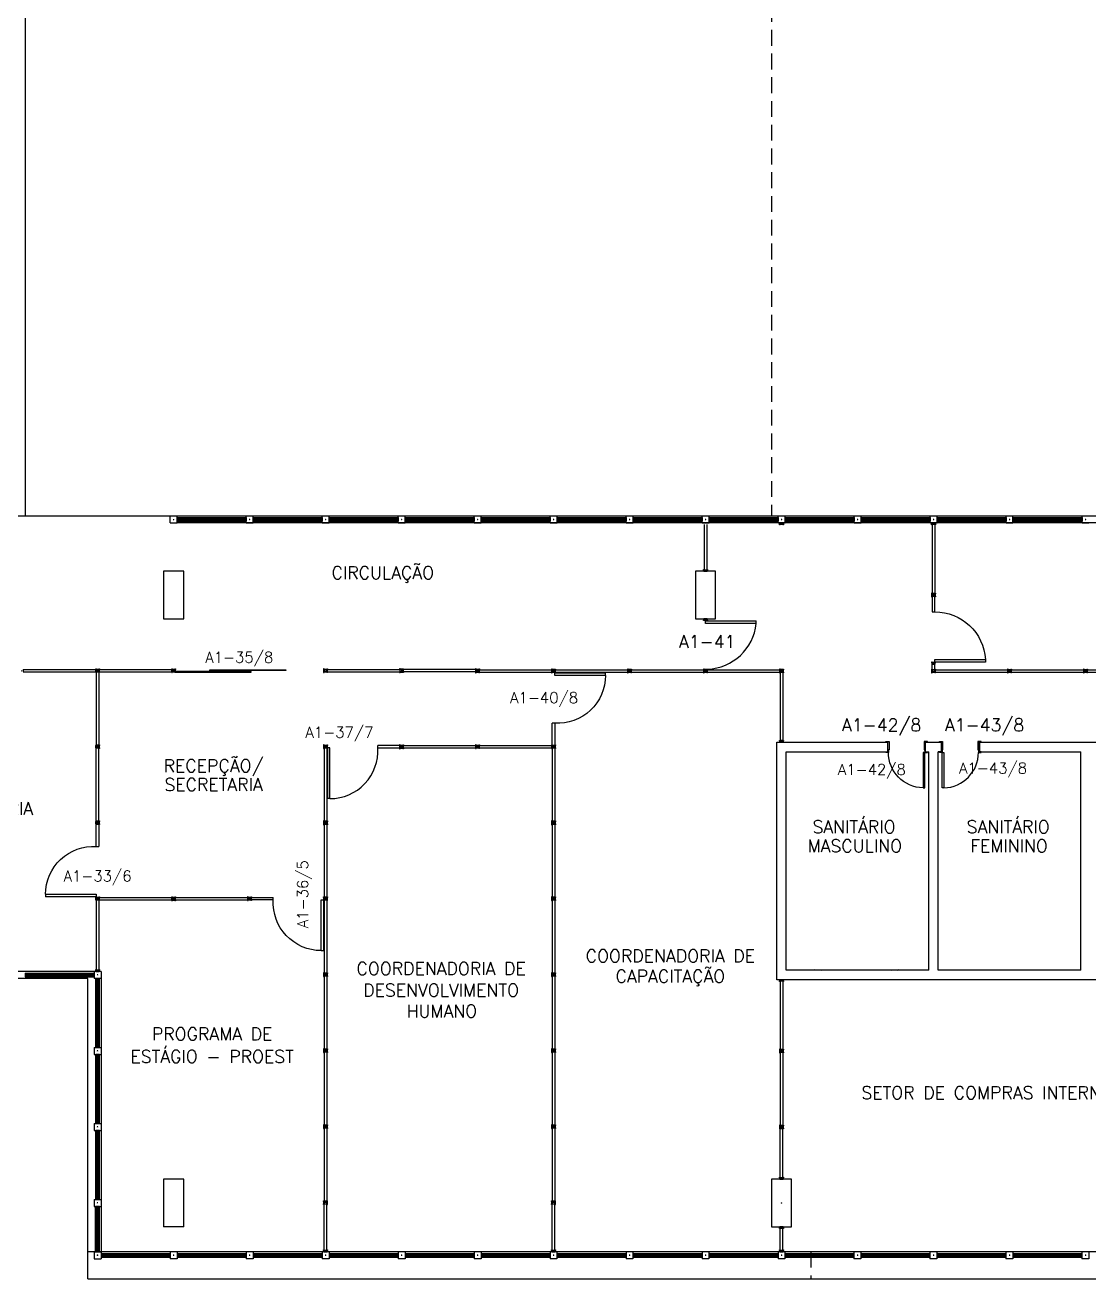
# Model space of a CAD drawing. Extents: x 297.6 to 386.7, y 146.5 to 187.4.
# Drawn here: x 336.1 to 352.9, y 146.48 to 166.28 of the extents above; entities that cross this region are included whole.
import ezdxf
from ezdxf.enums import TextEntityAlignment as Align

# ---------------------------------------------------------------- set-up
doc = ezdxf.new("R2010")
doc.units = 0
doc.header["$MEASUREMENT"] = 0
doc.linetypes.add('HIDDEN', pattern=[0.375, 0.25, -0.125])
doc.layers.get('0').update_dxf_attribs({"linetype": 'CONTINUOUS'})
for name, color, linetype in [('1', 1, 'CONTINUOUS'), ('ALV', 2, 'CONTINUOUS'), ('DIV', 2, 'CONTINUOUS'), ('DIV2', 1, 'CONTINUOUS'), ('ESPECIFICAÇÕES', 2, 'CONTINUOUS'), ('ESQ', 1, 'CONTINUOUS'), ('PEÇAS', 1, 'CONTINUOUS'), ('PILAR', 3, 'CONTINUOUS'), ('PISO', 1, 'CONTINUOUS'), ('PORTA', 2, 'CONTINUOUS'), ('TEXTO', 2, 'CONTINUOUS'), ('TEXTO-ENDEREÇO', 2, 'CONTINUOUS')]:
    doc.layers.add(name, color=color, linetype=linetype)
doc.styles.add('UNB-100', font='simplex.shx', dxfattribs={"height": 0.2})
doc.styles.add('UNB-100-1', font='simplex.shx', dxfattribs={"height": 0.2})

# ---------------------------------------------------------------- blocks, each defined once
blk = doc.blocks.new('DIVALV')
for p, q in [((-0.004, 0), (0.004, 0)), ((0, 0.004), (0, -0.004)), ((0.025, 0.02), (0.03, 0.02)), ((0.025, 0.02), (0.025, -0.02)), ((0.025, 0.02), (0.115, 0.02)), ((0.11, 0.02), (1.1, 0.02)), ((1.1, 0.02), (1.1, -0.02)), ((1.129, 0), (1.121, 0)), ((1.125, 0.004), (1.125, -0.004)), ((0.025, -0.02), (0.03, -0.02)), ((0.025, -0.02), (0.115, -0.02)), ((0.11, -0.02), (1.1, -0.02))]:
    blk.add_line(p, q)
blk = doc.blocks.new('IMONT')
for p, q in [((0, 0.025), (0.02, 0.025)), ((0, 0.025), (0, -0.025)), ((0.02, 0.02), (0.005, 0.02)), ((0.005, 0.02), (0.005, -0.02)), ((0.02, 0.03), (0.02, 0.025)), ((0.02, 0.03), (0.03, 0.03)), ((0.02, -0.02), (0.02, 0.02)), ((0.025, 0.02), (0.025, -0.02)), ((0.025, 0.02), (0.03, 0.02)), ((0.03, 0.03), (0.03, 0.02)), ((0.02, -0.025), (0, -0.025)), ((0.005, -0.02), (0.02, -0.02)), ((0.02, -0.03), (0.02, -0.025)), ((0.03, -0.03), (0.02, -0.03)), ((0.025, -0.02), (0.03, -0.02)), ((0.03, -0.02), (0.03, -0.03))]:
    blk.add_line(p, q)
blk = doc.blocks.new('DIVPILAB')
for p, q in [((-0.004, 1.2), (0.004, 1.2)), ((0, 1.204), (0, 1.196)), ((-0.02, 0.4), (-0.02, 1.175)), ((-0.02, 1.175), (0.02, 1.175)), ((0.02, 0.4), (0.02, 1.175)), ((-0.02, 0.4), (-0.02, 0.405)), ((-0.02, 0.4), (0.02, 0.4)), ((0.02, 0.4), (0.02, 0.405)), ((-0.004, 0), (0.004, 0)), ((0, -0.004), (0, 0.004))]:
    blk.add_line(p, q)
blk = doc.blocks.new('MONT')
for p, q in [((-0.03, 0.03), (-0.03, 0.02)), ((-0.02, 0.03), (-0.03, 0.03)), ((-0.03, 0.02), (-0.025, 0.02)), ((-0.025, -0.02), (-0.025, 0.02)), ((-0.02, 0.025), (-0.02, 0.03)), ((-0.02, 0.025), (0.02, 0.025)), ((0.02, 0.02), (-0.02, 0.02)), ((-0.02, 0.02), (-0.02, -0.02)), ((-0.004, 0), (0.004, 0)), ((0, 0.004), (0, -0.004)), ((0.02, 0.03), (0.02, 0.025)), ((0.02, 0.03), (0.03, 0.03)), ((0.02, -0.02), (0.02, 0.02)), ((0.025, 0.02), (0.025, -0.02)), ((0.025, 0.02), (0.03, 0.02)), ((0.03, 0.03), (0.03, 0.02)), ((-0.025, -0.02), (-0.03, -0.02)), ((-0.03, -0.02), (-0.03, -0.03)), ((-0.03, -0.03), (-0.02, -0.03)), ((-0.02, -0.02), (0.02, -0.02)), ((0.02, -0.025), (-0.02, -0.025)), ((-0.02, -0.03), (-0.02, -0.025)), ((0.02, -0.03), (0.02, -0.025)), ((0.03, -0.03), (0.02, -0.03)), ((0.025, -0.02), (0.03, -0.02)), ((0.03, -0.02), (0.03, -0.03))]:
    blk.add_line(p, q)
blk = doc.blocks.new('DIVI12')
for p, q in [((-0.004, 0), (0.004, 0)), ((0, 0.004), (0, -0.004)), ((0.025, 0.02), (0.025, -0.02)), ((0.025, 0.02), (1.175, 0.02)), ((1.175, 0.02), (1.175, -0.02)), ((1.204, 0), (1.196, 0)), ((1.2, 0.004), (1.2, -0.004)), ((0.025, -0.02), (1.175, -0.02))]:
    blk.add_line(p, q)
blk = doc.blocks.new('PRTD6')
at = {"linetype": 'Continuous'}
for p, q in [((-0.04, 0.571), (-0.01, 0.571)), ((-0.626, 0), (-0.596, 0)), ((0, 0), (0.03, 0)), ((-0.626, -0.15), (-0.596, -0.15)), ((0, -0.15), (0.03, -0.15))]:
    blk.add_line(p, q, dxfattribs=at)
for p, q in [((-0.04, 0.01), (-0.04, 0.571)), ((-0.01, 0.571), (-0.01, 0.01)), ((-0.626, 0.01), (-0.626, 0)), ((-0.586, 0.01), (-0.626, 0.01)), ((-0.596, 0), (-0.596, -0.15)), ((-0.586, -0.03), (-0.586, 0.01)), ((-0.01, 0.01), (-0.04, 0.01)), ((-0.01, 0.01), (0.03, 0.01)), ((-0.01, -0.03), (-0.01, 0.01)), ((0, 0), (0, -0.15)), ((0.03, 0.01), (0.03, 0)), ((-0.626, -0.15), (-0.626, -0.16)), ((-0.626, -0.16), (-0.576, -0.16)), ((-0.576, -0.03), (-0.586, -0.03)), ((-0.576, -0.16), (-0.576, -0.03)), ((-0.02, -0.03), (-0.01, -0.03)), ((-0.02, -0.16), (-0.02, -0.03)), ((0.03, -0.16), (-0.02, -0.16)), ((0.03, -0.15), (0.03, -0.16))]:
    blk.add_line(p, q)
blk.add_arc((-0.025, 0.01), 0.561, 91.5322, 180, dxfattribs=at)
blk = doc.blocks.new('PDDIV12')
at = {"color": 2}
for p, q in [((-0.07, 0.82), (-0.07, 0.02)), ((-0.03, 0.02), (-0.03, 0.82)), ((-0.825, 0.02), (-1.175, 0.02)), ((-0.825, 0.02), (-0.825, -0.02)), ((-0.07, 0.02), (-0.03, 0.02)), ((-0.01, 0), (0.01, 0)), ((0, -0.01), (0, 0.01)), ((-1.175, -0.02), (-0.825, -0.02))]:
    blk.add_line(p, q, dxfattribs=at)
for p, q in [((-0.07, 0.82), (-0.03, 0.82)), ((-1.2, 0), (-1.21, 0)), ((-1.2, 0.01), (-1.2, -0.01)), ((-1.19, 0), (-1.2, 0)), ((-1.175, 0.02), (-1.175, -0.02))]:
    blk.add_line(p, q)
at = {"color": 1}
blk.add_arc((-0.071, 0.065), 0.755, 89.8981, 183.4171, dxfattribs=at)
blk = doc.blocks.new('PEESQ')
at = {"linetype": 'Continuous'}
for p, q in [((-0.02, 1.12), (0.02, 1.12)), ((-0.02, 0.88), (-0.02, 1.12)), ((0.02, 1.12), (0.02, 0.88)), ((0.02, 0.88), (-0.02, 0.88)), ((-0.82, 0.125), (-0.82, 0.085)), ((-0.02, 0.125), (-0.82, 0.125)), ((-0.82, 0.085), (-0.02, 0.085)), ((-0.02, 0.085), (-0.02, 0.125)), ((-0.01, 0.055), (0.01, 0.055)), ((0, 0.045), (0, 0.065))]:
    blk.add_line(p, q, dxfattribs=at)
blk.add_arc((-0.021, 0.08), 0.8, 89.9093, 176.7755, dxfattribs=at)
at = {"linetype": 'Continuous', "rotation": 90}
blk.add_blockref('IMONT', (0, 0.055), dxfattribs=at)
blk = doc.blocks.new('PDESQ')
at = {"linetype": 'Continuous', "xscale": -1}
blk.add_blockref('PEESQ', (0, 0), dxfattribs=at)

msp = doc.modelspace()

# ---------------------------------------------------------------- linework, layer by layer
at = {"layer": '1', "linetype": 'HIDDEN'}
for p, q in [((347.88, 174.076), (347.88, 158.526)), ((348.505, 146.905), (348.505, 146.476))]:
    msp.add_line(p, q, dxfattribs=at)
at = {"layer": 'ALV', "linetype": 'Continuous'}
for p, q in [((347.965, 151.201), (347.965, 154.951)), ((347.965, 154.951), (349.715, 154.951)), ((349.715, 154.951), (349.715, 154.801)), ((350.315, 154.951), (350.565, 154.951)), ((350.315, 154.801), (350.315, 154.951)), ((350.565, 154.801), (350.565, 154.951)), ((351.165, 154.951), (354.515, 154.951)), ((351.165, 154.951), (351.165, 154.801)), ((348.115, 151.351), (348.115, 154.801)), ((348.115, 154.801), (349.715, 154.801)), ((350.315, 154.801), (350.365, 154.801)), ((350.365, 151.351), (350.365, 154.801)), ((350.565, 154.801), (350.515, 154.801)), ((350.515, 151.351), (350.515, 154.801)), ((351.165, 154.801), (352.765, 154.801)), ((352.765, 151.351), (352.765, 154.801)), ((350.365, 151.351), (348.115, 151.351)), ((352.765, 151.351), (350.515, 151.351)), ((355.315, 151.201), (347.965, 151.201))]:
    msp.add_line(p, q, dxfattribs=at)
at = {"layer": 'DIV'}
for p, q in [((348.045, 158.416), (348.037, 158.416)), ((348.041, 158.42), (348.041, 158.412)), ((346.821, 158.391), (346.821, 157.676)), ((346.861, 158.391), (346.861, 157.676)), ((348.061, 158.391), (348.021, 158.391)), ((350.421, 158.391), (350.42, 157.301)), ((350.461, 158.391), (350.46, 157.301)), ((350.46, 157.301), (350.42, 157.301)), ((350.46, 157.301), (350.42, 157.301)), ((350.46, 157.251), (350.42, 157.251)), ((350.444, 157.276), (350.436, 157.276)), ((350.444, 157.276), (350.436, 157.276)), ((350.44, 157.272), (350.44, 157.28)), ((350.44, 157.28), (350.44, 157.272)), ((346.81, 156.896), (346.83, 156.896)), ((346.82, 156.886), (346.82, 156.906)), ((346.84, 156.826), (346.84, 156.866)), ((346.84, 156.866), (347.64, 156.866)), ((347.64, 156.826), (346.84, 156.826)), ((347.64, 156.826), (347.64, 156.866)), ((337.26, 156.101), (337.22, 156.101)), ((337.26, 156.101), (337.22, 156.101)), ((338.46, 156.101), (338.42, 156.101)), ((338.46, 156.101), (338.42, 156.101)), ((340.86, 156.101), (340.82, 156.101)), ((342.06, 156.101), (342.02, 156.101)), ((343.26, 156.101), (343.22, 156.101)), ((343.244, 156.076), (343.236, 156.076)), ((343.24, 156.072), (343.24, 156.08)), ((344.46, 156.101), (344.42, 156.101)), ((344.46, 156.101), (344.42, 156.101)), ((344.444, 156.076), (344.436, 156.076)), ((344.44, 156.072), (344.44, 156.08)), ((345.66, 156.101), (345.62, 156.101)), ((345.66, 156.101), (345.62, 156.101)), ((345.644, 156.076), (345.636, 156.076)), ((345.64, 156.072), (345.64, 156.08)), ((346.86, 156.101), (346.82, 156.101)), ((346.86, 156.101), (346.82, 156.101)), ((346.844, 156.076), (346.836, 156.076)), ((346.84, 156.072), (346.84, 156.08)), ((348.06, 156.101), (348.02, 156.101)), ((348.044, 156.076), (348.036, 156.076)), ((348.04, 156.072), (348.04, 156.08)), ((342.06, 154.901), (342.02, 154.901)), ((342.044, 154.876), (342.036, 154.876)), ((342.04, 154.872), (342.04, 154.88)), ((344.46, 154.901), (344.42, 154.901)), ((344.444, 154.876), (344.436, 154.876)), ((344.44, 154.872), (344.44, 154.88)), ((340.86, 153.701), (340.82, 153.701)), ((340.844, 153.676), (340.836, 153.676)), ((340.84, 153.672), (340.84, 153.68)), ((344.46, 153.701), (344.42, 153.701)), ((344.46, 153.701), (344.42, 153.701)), ((344.444, 153.676), (344.436, 153.676)), ((344.44, 153.672), (344.44, 153.68)), ((338.46, 152.501), (338.42, 152.501)), ((338.444, 152.476), (338.436, 152.476)), ((338.44, 152.472), (338.44, 152.48)), ((344.46, 150.106), (344.42, 150.106)), ((348.06, 150.101), (348.02, 150.101)), ((348.044, 150.076), (348.036, 150.076)), ((348.04, 150.072), (348.04, 150.08)), ((344.46, 148.906), (344.42, 148.906)), ((348.06, 148.901), (348.02, 148.901)), ((348.044, 148.876), (348.036, 148.876)), ((348.04, 148.872), (348.04, 148.88)), ((340.82, 146.935), (340.82, 147.656)), ((340.86, 146.935), (340.86, 147.656)), ((344.42, 146.935), (344.42, 147.656)), ((344.46, 146.935), (344.46, 147.656)), ((348.036, 147.676), (348.044, 147.676)), ((348.04, 147.68), (348.04, 147.672)), ((348.02, 146.93), (348.02, 147.276)), ((348.02, 147.276), (348.06, 147.276)), ((348.02, 147.276), (348.06, 147.276)), ((348.06, 146.93), (348.06, 147.276))]:
    msp.add_line(p, q, dxfattribs=at)
at = {"layer": 'DIV', "linetype": 'Continuous'}
for p, q in [((350.42, 156.106), (350.42, 156.186)), ((350.46, 156.106), (350.46, 156.186)), ((337.23, 152.481), (337.25, 152.481)), ((337.24, 152.471), (337.24, 152.491)), ((337.22, 152.456), (337.22, 151.361)), ((337.26, 152.456), (337.26, 151.361))]:
    msp.add_line(p, q, dxfattribs=at)
msp.add_arc((346.844, 156.906), 0.8, 271.8648, 354.2913, dxfattribs=at)
at = {"layer": 'DIV2'}
msp.add_lwpolyline([(338.465, 156.056), (339.665, 156.056), (339.665, 156.066), (338.465, 156.066)], dxfattribs=at)
msp.add_lwpolyline([(340.215, 156.086), (339.015, 156.086), (339.015, 156.096), (340.215, 156.096)], close=True, dxfattribs=at)
at = {"layer": 'ESQ'}
for p, q in [((338.386, 158.526), (338.496, 158.526)), ((338.386, 158.416), (338.386, 158.526)), ((338.386, 158.416), (338.496, 158.416)), ((338.436, 158.471), (338.444, 158.471)), ((338.44, 158.475), (338.44, 158.467)), ((338.495, 158.501), (338.495, 158.441)), ((338.495, 158.501), (339.585, 158.501)), ((338.495, 158.481), (339.585, 158.481)), ((338.495, 158.461), (339.585, 158.461)), ((338.495, 158.441), (339.585, 158.441)), ((338.496, 158.416), (338.496, 158.526)), ((339.585, 158.501), (339.585, 158.441)), ((339.586, 158.526), (339.696, 158.526)), ((339.586, 158.416), (339.586, 158.526)), ((339.586, 158.416), (339.696, 158.416)), ((339.644, 158.471), (339.636, 158.471)), ((339.637, 158.471), (339.645, 158.471)), ((339.64, 158.475), (339.64, 158.467)), ((339.641, 158.475), (339.641, 158.467)), ((339.696, 158.416), (339.696, 158.526)), ((339.696, 158.501), (340.786, 158.501)), ((339.696, 158.501), (339.696, 158.441)), ((339.696, 158.481), (340.786, 158.481)), ((339.696, 158.461), (340.786, 158.461)), ((339.696, 158.441), (340.786, 158.441)), ((340.786, 158.416), (340.786, 158.526)), ((340.786, 158.526), (340.896, 158.526)), ((340.786, 158.501), (340.786, 158.441)), ((340.786, 158.416), (340.896, 158.416)), ((340.845, 158.471), (340.837, 158.471)), ((340.837, 158.471), (340.845, 158.471)), ((340.841, 158.475), (340.841, 158.467)), ((340.841, 158.475), (340.841, 158.467)), ((340.896, 158.416), (340.896, 158.526)), ((340.896, 158.501), (341.986, 158.501)), ((340.896, 158.501), (340.896, 158.441)), ((340.896, 158.481), (341.986, 158.481)), ((340.896, 158.461), (341.986, 158.461)), ((340.896, 158.441), (341.986, 158.441)), ((341.986, 158.526), (342.096, 158.526)), ((341.986, 158.416), (341.986, 158.526)), ((341.986, 158.501), (341.986, 158.441)), ((341.986, 158.416), (342.096, 158.416)), ((342.045, 158.471), (342.037, 158.471)), ((342.037, 158.471), (342.045, 158.471)), ((342.041, 158.475), (342.041, 158.467)), ((342.041, 158.475), (342.041, 158.467)), ((342.096, 158.416), (342.096, 158.526)), ((342.096, 158.501), (342.096, 158.441)), ((342.096, 158.501), (343.186, 158.501)), ((342.096, 158.481), (343.186, 158.481)), ((342.096, 158.461), (343.186, 158.461)), ((342.096, 158.441), (343.186, 158.441)), ((343.186, 158.526), (343.296, 158.526)), ((343.186, 158.416), (343.186, 158.526)), ((343.186, 158.501), (343.186, 158.441)), ((343.186, 158.416), (343.296, 158.416)), ((343.237, 158.471), (343.245, 158.471)), ((343.245, 158.471), (343.237, 158.471)), ((343.241, 158.475), (343.241, 158.467)), ((343.241, 158.475), (343.241, 158.467)), ((343.296, 158.416), (343.296, 158.526)), ((343.296, 158.501), (343.296, 158.441)), ((343.296, 158.501), (344.386, 158.501)), ((343.296, 158.481), (344.386, 158.481)), ((343.296, 158.461), (344.386, 158.461)), ((343.296, 158.441), (344.386, 158.441)), ((344.386, 158.526), (344.496, 158.526)), ((344.386, 158.416), (344.386, 158.526)), ((344.386, 158.501), (344.386, 158.441)), ((344.386, 158.416), (344.496, 158.416)), ((344.445, 158.471), (344.437, 158.471)), ((344.437, 158.471), (344.445, 158.471)), ((344.441, 158.475), (344.441, 158.467)), ((344.441, 158.475), (344.441, 158.467)), ((344.496, 158.416), (344.496, 158.526)), ((344.496, 158.501), (344.496, 158.441)), ((344.496, 158.501), (345.586, 158.501)), ((344.496, 158.481), (345.586, 158.481)), ((344.496, 158.461), (345.586, 158.461)), ((344.496, 158.441), (345.586, 158.441)), ((345.586, 158.526), (345.696, 158.526)), ((345.586, 158.416), (345.586, 158.526)), ((345.586, 158.501), (345.586, 158.441)), ((345.586, 158.416), (345.696, 158.416)), ((345.637, 158.471), (345.645, 158.471)), ((345.645, 158.471), (345.637, 158.471)), ((345.641, 158.475), (345.641, 158.467)), ((345.641, 158.475), (345.641, 158.467)), ((345.696, 158.416), (345.696, 158.526)), ((345.696, 158.501), (345.696, 158.441)), ((345.696, 158.501), (346.786, 158.501)), ((345.696, 158.481), (346.786, 158.481)), ((345.696, 158.461), (346.786, 158.461)), ((345.696, 158.441), (346.786, 158.441)), ((346.786, 158.526), (346.896, 158.526)), ((346.786, 158.416), (346.786, 158.526)), ((346.786, 158.501), (346.786, 158.441)), ((346.786, 158.416), (346.896, 158.416)), ((346.845, 158.471), (346.837, 158.471)), ((346.837, 158.471), (346.845, 158.471)), ((346.841, 158.475), (346.841, 158.467)), ((346.841, 158.475), (346.841, 158.467)), ((346.896, 158.416), (346.896, 158.526)), ((346.896, 158.501), (347.986, 158.501)), ((346.896, 158.501), (346.896, 158.441)), ((346.896, 158.481), (347.986, 158.481)), ((346.896, 158.461), (347.986, 158.461)), ((346.896, 158.441), (347.986, 158.441)), ((347.986, 158.526), (348.096, 158.526)), ((347.986, 158.416), (347.986, 158.526)), ((347.986, 158.501), (347.986, 158.441)), ((347.986, 158.416), (348.096, 158.416)), ((348.037, 158.471), (348.045, 158.471)), ((348.045, 158.471), (348.037, 158.471)), ((348.041, 158.475), (348.041, 158.467)), ((348.041, 158.475), (348.041, 158.467)), ((348.096, 158.416), (348.096, 158.526)), ((348.096, 158.501), (348.096, 158.441)), ((348.096, 158.501), (349.186, 158.501)), ((348.096, 158.481), (349.186, 158.481)), ((348.096, 158.461), (349.186, 158.461)), ((348.096, 158.441), (349.186, 158.441)), ((349.186, 158.526), (349.296, 158.526)), ((349.186, 158.416), (349.186, 158.526)), ((349.186, 158.501), (349.186, 158.441)), ((349.186, 158.416), (349.296, 158.416)), ((349.245, 158.471), (349.237, 158.471)), ((349.237, 158.471), (349.245, 158.471)), ((349.241, 158.475), (349.241, 158.467)), ((349.241, 158.475), (349.241, 158.467)), ((349.296, 158.416), (349.296, 158.526)), ((349.296, 158.501), (349.296, 158.441)), ((349.296, 158.501), (350.386, 158.501)), ((349.296, 158.481), (350.386, 158.481)), ((349.296, 158.461), (350.386, 158.461)), ((349.296, 158.441), (350.386, 158.441)), ((350.386, 158.526), (350.496, 158.526)), ((350.386, 158.416), (350.386, 158.526)), ((350.386, 158.501), (350.386, 158.441)), ((350.386, 158.416), (350.496, 158.416)), ((350.445, 158.471), (350.437, 158.471)), ((350.437, 158.471), (350.445, 158.471)), ((350.441, 158.475), (350.441, 158.467)), ((350.441, 158.475), (350.441, 158.467)), ((350.496, 158.416), (350.496, 158.526)), ((350.496, 158.501), (350.496, 158.441)), ((350.496, 158.501), (351.586, 158.501)), ((350.496, 158.481), (351.586, 158.481)), ((350.496, 158.461), (351.586, 158.461)), ((350.496, 158.441), (351.586, 158.441)), ((351.586, 158.526), (351.696, 158.526)), ((351.586, 158.416), (351.586, 158.526)), ((351.586, 158.501), (351.586, 158.441)), ((351.586, 158.416), (351.696, 158.416)), ((351.637, 158.471), (351.645, 158.471)), ((351.645, 158.471), (351.637, 158.471)), ((351.641, 158.475), (351.641, 158.467)), ((351.641, 158.475), (351.641, 158.467)), ((351.696, 158.416), (351.696, 158.526)), ((351.696, 158.501), (351.696, 158.441)), ((351.696, 158.501), (352.786, 158.501)), ((351.696, 158.481), (352.786, 158.481)), ((351.696, 158.461), (352.786, 158.461)), ((351.696, 158.441), (352.786, 158.441)), ((352.786, 158.526), (352.896, 158.526)), ((352.786, 158.416), (352.786, 158.526)), ((352.786, 158.501), (352.786, 158.441)), ((352.786, 158.416), (352.896, 158.416)), ((352.845, 158.471), (352.837, 158.471)), ((352.837, 158.471), (352.845, 158.471)), ((352.841, 158.475), (352.841, 158.467)), ((352.841, 158.475), (352.841, 158.467)), ((336.095, 151.306), (336.095, 151.246)), ((336.095, 151.306), (337.185, 151.306)), ((336.095, 151.286), (337.185, 151.286)), ((337.185, 151.331), (337.185, 151.221)), ((337.295, 151.331), (337.185, 151.331)), ((337.185, 151.306), (337.185, 151.246)), ((337.244, 151.276), (337.236, 151.276)), ((337.244, 151.276), (337.236, 151.276)), ((337.24, 151.28), (337.24, 151.272)), ((337.24, 151.28), (337.24, 151.272)), ((337.295, 151.331), (337.295, 151.221)), ((336.095, 151.266), (337.185, 151.266)), ((336.095, 151.246), (337.185, 151.246)), ((337.295, 151.221), (337.185, 151.221)), ((337.21, 150.131), (337.21, 151.221)), ((337.27, 151.221), (337.21, 151.221)), ((337.23, 150.131), (337.23, 151.221)), ((337.25, 150.131), (337.25, 151.221)), ((337.27, 150.131), (337.27, 151.221)), ((337.185, 150.131), (337.295, 150.131)), ((337.185, 150.131), (337.185, 150.021)), ((337.27, 150.131), (337.21, 150.131)), ((337.295, 150.131), (337.295, 150.021)), ((337.185, 150.021), (337.295, 150.021)), ((337.21, 148.931), (337.21, 150.021)), ((337.27, 150.021), (337.21, 150.021)), ((337.23, 148.931), (337.23, 150.021)), ((337.244, 150.076), (337.236, 150.076)), ((337.244, 150.076), (337.236, 150.076)), ((337.24, 150.072), (337.24, 150.08)), ((337.24, 150.08), (337.24, 150.072)), ((337.25, 148.931), (337.25, 150.021)), ((337.27, 148.931), (337.27, 150.021)), ((337.185, 148.931), (337.295, 148.931)), ((337.185, 148.931), (337.185, 148.821)), ((337.27, 148.931), (337.21, 148.931)), ((337.295, 148.931), (337.295, 148.821)), ((337.185, 148.821), (337.295, 148.821)), ((337.21, 147.731), (337.21, 148.821)), ((337.27, 148.821), (337.21, 148.821)), ((337.23, 147.731), (337.23, 148.821)), ((337.244, 148.876), (337.236, 148.876)), ((337.244, 148.876), (337.236, 148.876)), ((337.24, 148.872), (337.24, 148.88)), ((337.24, 148.88), (337.24, 148.872)), ((337.25, 147.731), (337.25, 148.821)), ((337.27, 147.731), (337.27, 148.821)), ((337.185, 147.731), (337.295, 147.731)), ((337.185, 147.731), (337.185, 147.621)), ((337.27, 147.731), (337.21, 147.731)), ((337.295, 147.731), (337.295, 147.621)), ((337.185, 147.621), (337.295, 147.621)), ((337.209, 146.905), (337.209, 147.621)), ((337.269, 147.621), (337.209, 147.621)), ((337.229, 146.905), (337.229, 147.621)), ((337.244, 147.676), (337.236, 147.676)), ((337.24, 147.672), (337.24, 147.68)), ((337.249, 146.905), (337.249, 147.621)), ((337.269, 146.905), (337.269, 147.621)), ((337.185, 146.905), (337.295, 146.905)), ((337.185, 146.905), (337.185, 146.795)), ((337.185, 146.795), (337.295, 146.795)), ((337.269, 146.905), (337.209, 146.905)), ((337.243, 146.85), (337.235, 146.85)), ((337.236, 146.85), (337.244, 146.85)), ((337.239, 146.846), (337.239, 146.854)), ((337.24, 146.854), (337.24, 146.846)), ((337.295, 146.905), (337.295, 146.795)), ((337.295, 146.88), (337.295, 146.82)), ((337.295, 146.88), (338.385, 146.88)), ((337.295, 146.86), (338.385, 146.86)), ((337.295, 146.84), (338.385, 146.84)), ((337.295, 146.82), (338.385, 146.82)), ((338.495, 146.905), (338.385, 146.905)), ((338.385, 146.905), (338.385, 146.795)), ((338.385, 146.88), (338.385, 146.82)), ((338.495, 146.795), (338.385, 146.795)), ((338.444, 146.85), (338.436, 146.85)), ((338.436, 146.85), (338.444, 146.85)), ((338.44, 146.854), (338.44, 146.846)), ((338.44, 146.854), (338.44, 146.846)), ((338.495, 146.905), (338.495, 146.795)), ((338.495, 146.88), (338.495, 146.82)), ((338.495, 146.88), (339.585, 146.88)), ((338.495, 146.86), (339.585, 146.86)), ((338.495, 146.84), (339.585, 146.84)), ((338.495, 146.82), (339.585, 146.82)), ((339.695, 146.905), (339.585, 146.905)), ((339.585, 146.905), (339.585, 146.795)), ((339.585, 146.88), (339.585, 146.82)), ((339.695, 146.795), (339.585, 146.795)), ((339.636, 146.85), (339.644, 146.85)), ((339.644, 146.85), (339.636, 146.85)), ((339.64, 146.854), (339.64, 146.846)), ((339.64, 146.854), (339.64, 146.846)), ((339.695, 146.905), (339.695, 146.795)), ((339.695, 146.88), (340.785, 146.88)), ((339.695, 146.88), (339.695, 146.82)), ((339.695, 146.86), (340.785, 146.86)), ((339.695, 146.84), (340.785, 146.84)), ((339.695, 146.82), (340.785, 146.82)), ((340.785, 146.905), (340.785, 146.795)), ((340.895, 146.905), (340.785, 146.905)), ((340.785, 146.88), (340.785, 146.82)), ((340.895, 146.795), (340.785, 146.795)), ((340.844, 146.85), (340.836, 146.85)), ((340.836, 146.85), (340.844, 146.85)), ((340.84, 146.854), (340.84, 146.846)), ((340.84, 146.854), (340.84, 146.846)), ((340.895, 146.905), (340.895, 146.795)), ((340.895, 146.88), (341.985, 146.88)), ((340.895, 146.88), (340.895, 146.82)), ((340.895, 146.86), (341.985, 146.86)), ((340.895, 146.84), (341.985, 146.84)), ((340.895, 146.82), (341.985, 146.82)), ((342.095, 146.905), (341.985, 146.905)), ((341.985, 146.905), (341.985, 146.795)), ((341.985, 146.88), (341.985, 146.82)), ((342.095, 146.795), (341.985, 146.795)), ((342.044, 146.85), (342.036, 146.85)), ((342.036, 146.85), (342.044, 146.85)), ((342.04, 146.854), (342.04, 146.846)), ((342.04, 146.854), (342.04, 146.846)), ((342.095, 146.905), (342.095, 146.795)), ((342.095, 146.88), (342.095, 146.82)), ((342.095, 146.88), (343.185, 146.88)), ((342.095, 146.86), (343.185, 146.86)), ((342.095, 146.84), (343.185, 146.84)), ((342.095, 146.82), (343.185, 146.82)), ((343.295, 146.905), (343.185, 146.905)), ((343.185, 146.905), (343.185, 146.795)), ((343.185, 146.88), (343.185, 146.82)), ((343.295, 146.795), (343.185, 146.795)), ((343.236, 146.85), (343.244, 146.85)), ((343.244, 146.85), (343.236, 146.85)), ((343.24, 146.854), (343.24, 146.846)), ((343.24, 146.854), (343.24, 146.846)), ((343.295, 146.905), (343.295, 146.795)), ((343.295, 146.88), (343.295, 146.82)), ((343.295, 146.88), (344.385, 146.88)), ((343.295, 146.86), (344.385, 146.86)), ((343.295, 146.84), (344.385, 146.84)), ((343.295, 146.82), (344.385, 146.82)), ((344.495, 146.905), (344.385, 146.905)), ((344.385, 146.905), (344.385, 146.795)), ((344.385, 146.88), (344.385, 146.82)), ((344.495, 146.795), (344.385, 146.795)), ((344.444, 146.85), (344.436, 146.85)), ((344.436, 146.85), (344.444, 146.85)), ((344.44, 146.854), (344.44, 146.846)), ((344.44, 146.854), (344.44, 146.846)), ((344.495, 146.905), (344.495, 146.795)), ((344.495, 146.88), (344.495, 146.82)), ((344.495, 146.88), (345.585, 146.88)), ((344.495, 146.86), (345.585, 146.86)), ((344.495, 146.84), (345.585, 146.84)), ((344.495, 146.82), (345.585, 146.82)), ((345.695, 146.905), (345.585, 146.905)), ((345.585, 146.905), (345.585, 146.795)), ((345.585, 146.88), (345.585, 146.82)), ((345.695, 146.795), (345.585, 146.795)), ((345.636, 146.85), (345.644, 146.85)), ((345.644, 146.85), (345.636, 146.85)), ((345.64, 146.854), (345.64, 146.846)), ((345.64, 146.854), (345.64, 146.846)), ((345.695, 146.905), (345.695, 146.795)), ((345.695, 146.88), (345.695, 146.82)), ((345.695, 146.88), (346.785, 146.88)), ((345.695, 146.86), (346.785, 146.86)), ((345.695, 146.84), (346.785, 146.84)), ((345.695, 146.82), (346.785, 146.82)), ((346.895, 146.905), (346.785, 146.905)), ((346.785, 146.905), (346.785, 146.795)), ((346.785, 146.88), (346.785, 146.82)), ((346.895, 146.795), (346.785, 146.795)), ((346.844, 146.85), (346.836, 146.85)), ((346.836, 146.85), (346.844, 146.85)), ((346.84, 146.854), (346.84, 146.846)), ((346.84, 146.854), (346.84, 146.846)), ((346.895, 146.905), (346.895, 146.795)), ((346.895, 146.88), (347.985, 146.88)), ((346.895, 146.88), (346.895, 146.82)), ((346.895, 146.86), (347.985, 146.86)), ((346.895, 146.84), (347.985, 146.84)), ((346.895, 146.82), (347.985, 146.82)), ((348.095, 146.905), (347.985, 146.905)), ((347.985, 146.905), (347.985, 146.795)), ((347.985, 146.88), (347.985, 146.82)), ((348.095, 146.795), (347.985, 146.795)), ((348.036, 146.85), (348.044, 146.85)), ((348.044, 146.85), (348.036, 146.85)), ((348.04, 146.854), (348.04, 146.846)), ((348.04, 146.854), (348.04, 146.846)), ((348.095, 146.905), (348.095, 146.795)), ((348.095, 146.88), (348.095, 146.82)), ((348.095, 146.88), (349.185, 146.88)), ((348.095, 146.86), (349.185, 146.86)), ((348.095, 146.84), (349.185, 146.84)), ((348.095, 146.82), (349.185, 146.82)), ((349.295, 146.905), (349.185, 146.905)), ((349.185, 146.905), (349.185, 146.795)), ((349.185, 146.88), (349.185, 146.82)), ((349.295, 146.795), (349.185, 146.795)), ((349.244, 146.85), (349.236, 146.85)), ((349.236, 146.85), (349.244, 146.85)), ((349.24, 146.854), (349.24, 146.846)), ((349.24, 146.854), (349.24, 146.846)), ((349.295, 146.905), (349.295, 146.795)), ((349.295, 146.88), (349.295, 146.82)), ((349.295, 146.88), (350.385, 146.88)), ((349.295, 146.86), (350.385, 146.86)), ((349.295, 146.84), (350.385, 146.84)), ((349.295, 146.82), (350.385, 146.82)), ((350.495, 146.905), (350.385, 146.905)), ((350.385, 146.905), (350.385, 146.795)), ((350.385, 146.88), (350.385, 146.82)), ((350.495, 146.795), (350.385, 146.795)), ((350.444, 146.85), (350.436, 146.85)), ((350.436, 146.85), (350.444, 146.85)), ((350.44, 146.854), (350.44, 146.846)), ((350.44, 146.854), (350.44, 146.846)), ((350.495, 146.905), (350.495, 146.795)), ((350.495, 146.88), (350.495, 146.82)), ((350.495, 146.88), (351.585, 146.88)), ((350.495, 146.86), (351.585, 146.86)), ((350.495, 146.84), (351.585, 146.84)), ((350.495, 146.82), (351.585, 146.82)), ((351.695, 146.905), (351.585, 146.905)), ((351.585, 146.905), (351.585, 146.795)), ((351.585, 146.88), (351.585, 146.82)), ((351.695, 146.795), (351.585, 146.795)), ((351.636, 146.85), (351.644, 146.85)), ((351.644, 146.85), (351.636, 146.85)), ((351.64, 146.854), (351.64, 146.846)), ((351.64, 146.854), (351.64, 146.846)), ((351.695, 146.905), (351.695, 146.795)), ((351.695, 146.88), (351.695, 146.82)), ((351.695, 146.88), (352.785, 146.88)), ((351.695, 146.86), (352.785, 146.86)), ((351.695, 146.84), (352.785, 146.84)), ((351.695, 146.82), (352.785, 146.82)), ((352.895, 146.905), (352.785, 146.905)), ((352.785, 146.905), (352.785, 146.795)), ((352.785, 146.88), (352.785, 146.82)), ((352.895, 146.795), (352.785, 146.795)), ((352.844, 146.85), (352.836, 146.85)), ((352.836, 146.85), (352.844, 146.85)), ((352.84, 146.854), (352.84, 146.846)), ((352.84, 146.854), (352.84, 146.846)), ((352.895, 146.905), (352.895, 146.795))]:
    msp.add_line(p, q, dxfattribs=at)
at = {"layer": 'ESQ', "linetype": 'Continuous'}
msp.add_line((376.785, 158.416), (338.496, 158.416), dxfattribs=at)
at = {"layer": 'PEÇAS'}
for p, q in [((348.626, 151.351), (348.574, 151.351)), ((348.677, 151.351), (348.626, 151.351)), ((349.828, 151.351), (349.776, 151.351)), ((349.879, 151.351), (349.828, 151.351))]:
    msp.add_line(p, q, dxfattribs=at)
for centre, start, end in [((348.575, 151.363), 178.7011, 266.3198), ((348.677, 151.363), 273.6802, 1.2989), ((349.777, 151.363), 178.7011, 266.3198), ((349.879, 151.363), 273.6802, 1.2989)]:
    msp.add_arc(centre, 0.0118, start, end, dxfattribs=at)
at = {"layer": 'PILAR'}
for p, q in [((338.28, 157.651), (338.28, 156.901)), ((338.6, 157.651), (338.28, 157.651)), ((338.28, 157.651), (338.28, 156.901)), ((338.6, 157.651), (338.28, 157.651)), ((338.6, 156.901), (338.6, 157.651)), ((338.6, 156.901), (338.6, 157.651)), ((346.68, 157.651), (346.68, 156.901)), ((347, 157.651), (346.68, 157.651)), ((347, 156.901), (347, 157.651)), ((338.28, 156.901), (338.6, 156.901)), ((338.28, 156.901), (338.6, 156.901)), ((346.68, 156.901), (347, 156.901)), ((338.6, 148.051), (338.28, 148.051)), ((338.28, 148.051), (338.28, 147.301)), ((338.6, 148.051), (338.28, 148.051)), ((338.28, 148.051), (338.28, 147.301)), ((338.6, 147.301), (338.6, 148.051)), ((338.6, 147.301), (338.6, 148.051)), ((347.88, 148.051), (347.88, 147.301)), ((348.2, 148.051), (347.88, 148.051)), ((348.2, 147.301), (348.2, 148.051)), ((338.6, 147.301), (338.28, 147.301)), ((347.88, 147.301), (348.2, 147.301))]:
    msp.add_line(p, q, dxfattribs=at)
at = {"layer": 'PISO'}
msp.add_line((336.1, 158.526), (336.1, 174.076), dxfattribs=at)
at = {"layer": 'PISO', "linetype": 'Continuous'}
for p, q in [((308.441, 158.526), (336.1, 158.526)), ((336.1, 158.526), (379.39, 158.526)), ((337.185, 151.331), (329.985, 151.331)), ((337.086, 151.221), (330.195, 151.221)), ((337.086, 146.476), (337.086, 151.221)), ((337.295, 151.221), (337.295, 146.905)), ((376.995, 146.905), (337.086, 146.905)), ((337.086, 146.476), (379.39, 146.476))]:
    msp.add_line(p, q, dxfattribs=at)

# ---------------------------------------------------------------- block references
at = {"layer": 'DIV', "linetype": 'Continuous'}
for name, p, rotation in [('IMONT', (348.041, 158.416), 270), ('IMONT', (350.441, 158.416), 270), ('IMONT', (346.841, 157.651), 90), ('IMONT', (346.84, 156.901), 270), ('DIVI12', (337.24, 156.081), 270), ('DIVALV', (348.04, 156.076), 270), ('DIVI12', (340.84, 154.881), 270), ('PDDIV12', (340.84, 154.881), 180), ('DIVI12', (344.44, 154.881), 270), ('IMONT', (348.04, 154.951), 90), ('DIVI12', (340.84, 153.681), 270), ('DIVI12', (344.44, 153.681), 270), ('MONT', (340.84, 152.481), 90), ('DIVI12', (340.84, 152.481), 270), ('DIVI12', (344.44, 152.481), 270), ('IMONT', (337.24, 151.331), 90), ('DIVI12', (340.84, 151.281), 270), ('DIVI12', (344.44, 151.281), 270), ('IMONT', (348.04, 151.201), 270), ('DIVALV', (348.04, 151.201), 270), ('DIVI12', (340.84, 150.081), 270), ('DIVI12', (344.44, 150.081), 270), ('DIVI12', (348.04, 150.076), 270), ('DIVI12', (340.84, 148.881), 270), ('DIVI12', (344.44, 148.881), 270), ('IMONT', (348.04, 148.051), 90), ('MONT', (340.84, 147.681), 180), ('MONT', (344.44, 147.681), 180), ('IMONT', (348.04, 147.301), 270), ('IMONT', (340.84, 146.905), 90), ('IMONT', (344.44, 146.905), 90), ('IMONT', (348.04, 146.905), 90)]:
    msp.add_blockref(name, p, dxfattribs=dict(at, rotation=rotation))
at = {"layer": 'DIV'}
for p in [(350.44, 157.276), (350.44, 156.076)]:
    msp.add_blockref('MONT', p, dxfattribs=at)
at = {"layer": 'DIV', "linetype": 'Continuous'}
for name, p in [('PDESQ', (350.44, 156.131)), ('DIVI12', (336.04, 156.081)), ('MONT', (337.24, 156.081)), ('DIVI12', (337.24, 156.081)), ('MONT', (338.44, 156.081)), ('MONT', (340.84, 156.081)), ('DIVI12', (340.84, 156.081)), ('MONT', (343.24, 156.081)), ('MONT', (343.24, 156.076)), ('DIVI12', (343.24, 156.076)), ('MONT', (344.44, 156.076)), ('DIVI12', (344.44, 156.076)), ('MONT', (345.64, 156.076)), ('DIVI12', (345.64, 156.076)), ('MONT', (346.84, 156.076)), ('DIVI12', (346.84, 156.076)), ('MONT', (348.04, 156.076)), ('DIVI12', (350.44, 156.076)), ('MONT', (351.64, 156.076)), ('DIVI12', (351.64, 156.076)), ('MONT', (352.84, 156.076)), ('DIVI12', (352.84, 156.076)), ('MONT', (337.24, 154.881)), ('MONT', (340.84, 154.881)), ('MONT', (342.04, 154.881)), ('MONT', (342.04, 154.876)), ('DIVI12', (342.04, 154.881)), ('MONT', (343.24, 154.881)), ('DIVI12', (343.24, 154.881)), ('MONT', (344.44, 154.881)), ('MONT', (337.24, 153.681)), ('MONT', (340.84, 153.681)), ('MONT', (340.84, 153.676)), ('MONT', (344.44, 153.681)), ('MONT', (344.44, 153.676)), ('MONT', (337.24, 152.481)), ('DIVI12', (337.24, 152.481)), ('MONT', (338.44, 152.481)), ('MONT', (338.44, 152.476)), ('DIVI12', (338.44, 152.481)), ('MONT', (339.64, 152.481)), ('MONT', (344.44, 152.481)), ('MONT', (340.84, 151.281)), ('MONT', (344.44, 151.281)), ('MONT', (340.84, 150.081)), ('MONT', (344.44, 150.081)), ('MONT', (348.04, 150.076)), ('MONT', (340.84, 148.881)), ('MONT', (344.44, 148.881)), ('MONT', (348.04, 148.876)), ('DIVPILAB', (348.04, 147.676))]:
    msp.add_blockref(name, p, dxfattribs=at)
at = {"layer": 'DIV', "linetype": 'Continuous', "xscale": -1}
for name, p in [('MONT', (342.04, 156.081)), ('DIVI12', (343.24, 156.081))]:
    msp.add_blockref(name, p, dxfattribs=at)
for name, p, rotation in [('PDDIV12', (344.44, 156.076), 270), ('DIVI12', (337.24, 153.681), 270), ('PDDIV12', (337.24, 152.481), 90), ('PDDIV12', (340.84, 152.481), 180)]:
    msp.add_blockref(name, p, dxfattribs=dict(at, rotation=rotation))
at = {"layer": 'PORTA', "linetype": 'Continuous', "xscale": -1, "rotation": 180}
msp.add_blockref('PRTD6', (350.315, 154.801), dxfattribs=at)
at = {"layer": 'PORTA', "linetype": 'Continuous', "rotation": 180}
msp.add_blockref('PRTD6', (350.565, 154.801), dxfattribs=at)

# ---------------------------------------------------------------- texts
at = {"layer": 'ESPECIFICAÇÕES', "style": 'UNB-100'}
for s, p in [('A1-35/8', (338.941, 156.207)), ('A1-40/8', (343.755, 155.569)), ('A1-37/7', (340.523, 155.023)), ('A1-42/8', (348.93, 154.434)), ('A1-43/8', (350.845, 154.456)), ('A1-33/6', (336.703, 152.752))]:
    msp.add_text(s, height=0.1715, dxfattribs=at).set_placement(p)
msp.add_text('A1-36/5', height=0.1715, rotation=90, dxfattribs=at).set_placement((340.565, 152.015))
at = {"layer": 'TEXTO', "linetype": 'Continuous', "style": 'UNB-100'}
for s, p in [('CIRCULAÇÃO', (341.744, 157.528)), ('RECEPÇÃO/', (339.072, 154.48)), ('SECRETARIA', (339.072, 154.182)), ('ASSESSORIA', (335.426, 153.807)), ('SANITÁRIO', (349.186, 153.515)), ('SANITÁRIO', (351.62, 153.515)), ('MASCULINO', (349.199, 153.214)), ('FEMININO', (351.633, 153.214)), ('COORDENADORIA DE', (346.285, 151.477)), ('COORDENADORIA DE', (342.665, 151.277)), ('CAPACITAÇÃO', (346.285, 151.156)), ('DESENVOLVIMENTO', (342.665, 150.936)), ('HUMANO', (342.677, 150.605)), ('PROGRAMA DE', (339.049, 150.244)), ('ESTÁGIO - PROEST', (339.049, 149.889)), ('SETOR DE COMPRAS INTERNACIONAIS - SCI', (352.238, 149.317))]:
    msp.add_text(s, height=0.2, dxfattribs=at).set_placement(p, align=Align.CENTER)
at = {"layer": 'TEXTO-ENDEREÇO', "style": 'UNB-100-1'}
for s, p in [('A1-41', (346.868, 156.44)), ('A1-42/8', (349.622, 155.124)), ('A1-43/8', (351.247, 155.124))]:
    msp.add_text(s, height=0.2, dxfattribs=at).set_placement(p, align=Align.CENTER)

doc.saveas('drawing.dxf')
